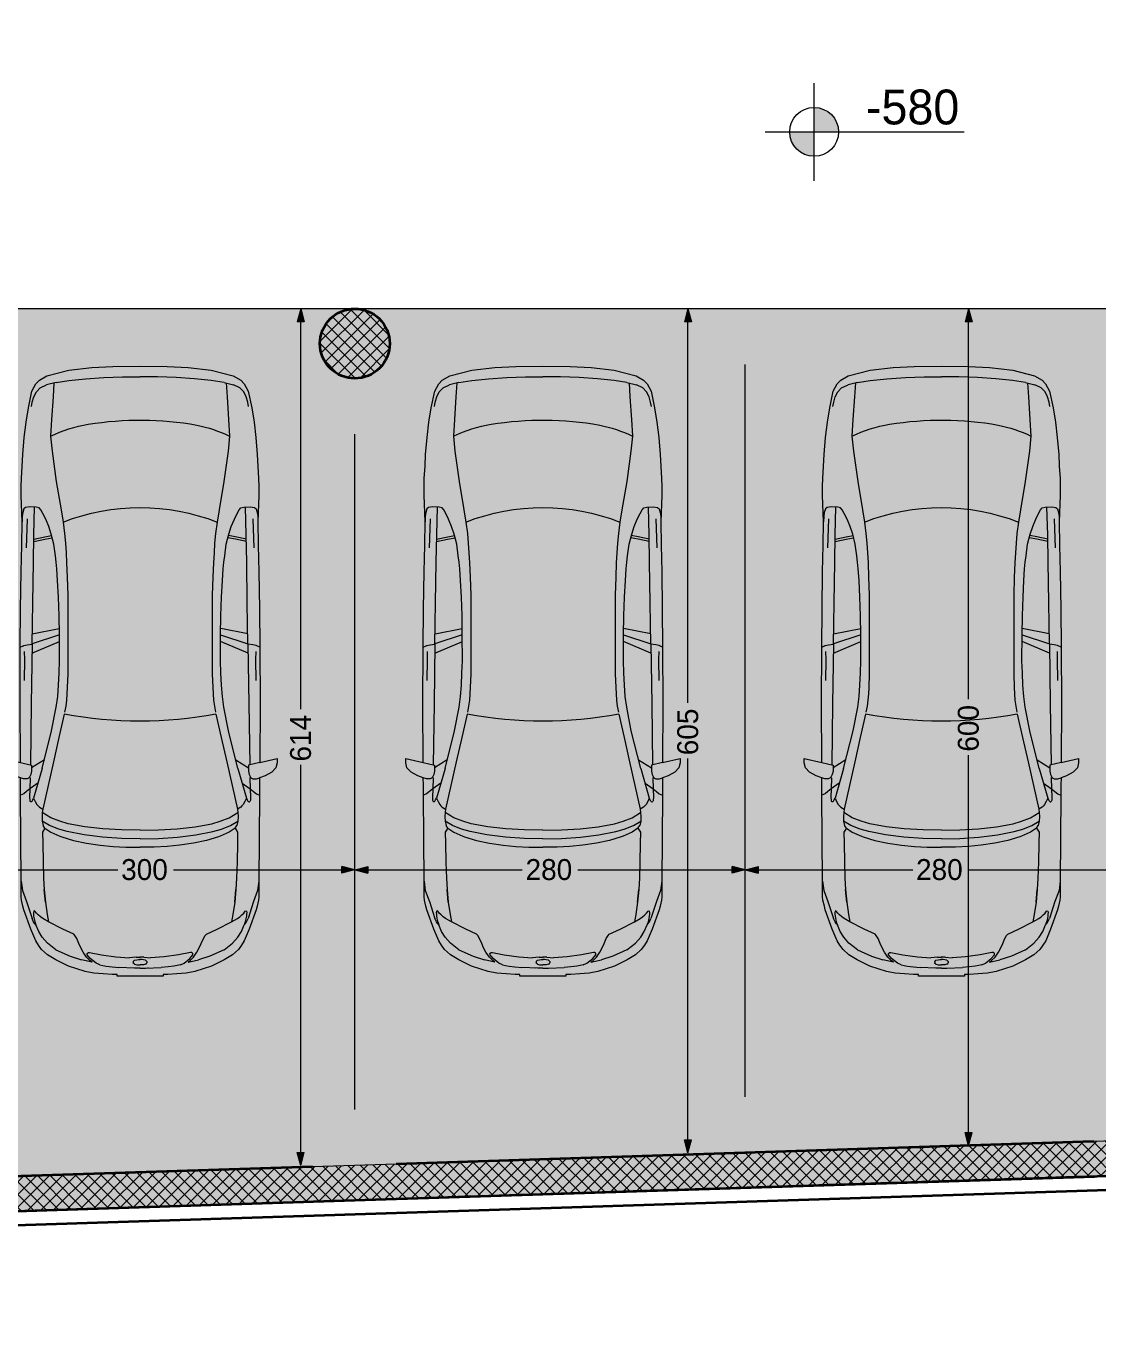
# Model space of a CAD drawing. Header units: millimetres. Extents: x 635850 to 824661, y -5878409 to -5774454.
# Drawn here: x 770508 to 778192, y -5821676 to -5812249 of the extents above; entities that cross this region are included whole.
import ezdxf

# ---------------------------------------------------------------- set-up
doc = ezdxf.new("R2010")
doc.units = ezdxf.units.MM
doc.header["$MEASUREMENT"] = 0
for name, color, linetype, lineweight, true_color in [('2D Drafting - General_Pen_No__241', 7, 'Continuous', 13, 0xe8e8e8), ('A - Ndertesa 4 - Veturat_Pen_No__102', 7, 'Continuous', 13, 0xcccccc), ('A - Ndertesa 7 - Muret_Pen_No__82', 7, 'Continuous', 20, 0xaaaaaa), ('A - Ndertesa 7 - Ndertesa 4 - Dimensionimi Bazik_Pen_No__102', 7, 'Continuous', 13, 0xcccccc), ('A - Ndertesa 7 - Ndertesa 4 - Dimensionimi Bazik_Pen_No__82', 7, 'Continuous', 20, 0xaaaaaa), ('A - Ndertesa 7 - Veturat_Pen_No__102', 7, 'Continuous', 13, 0xcccccc), ('A - Situacioni_Pen_No__82', 7, 'Continuous', 20, 0xaaaaaa), ('Drawing & Figure_Pen_No__82', 7, 'Continuous', 20, 0xaaaaaa)]:
    doc.layers.add(name, color=color, linetype=linetype, lineweight=lineweight, true_color=true_color)
for name, color, linetype in [('A - Ndertesa 5 - Dimensioning - General', 7, 'Continuous'), ('A - Ndertesa 7  - Pllaka meskatitt', 7, 'Continuous'), ('A - Ndertesa 7 - Muret', 7, 'Continuous'), ('A - Ndertesa 7 - Ndertesa 4 - Dimensionimi Bazik', 7, 'Continuous'), ('A - Ndertesa 7 - Shtyllat', 7, 'Continuous')]:
    doc.layers.add(name, color=color, linetype=linetype)
for name, color, linetype, lineweight in [('A - Ndertesa 5 - Dimensioning - General_Pen_No__101', 252, 'Continuous', 13), ('A - Ndertesa 7  - Pllaka meskatitt_Pen_No__7', 7, 'Continuous', 35), ('A - Ndertesa 7 - Muret_Pen_No__22', 8, 'Continuous', 35), ('A - Ndertesa 7 - Shtyllat_Pen_No__1', 7, 'Continuous', 13), ('A - Ndertesa 7 - Shtyllat_Pen_No__101', 252, 'Continuous', 13), ('A - Ndertesa 7 - Shtyllat_Pen_No__22', 8, 'Continuous', 35), ('A - Situacioni_Pen_No__22', 8, 'Continuous', 35)]:
    doc.layers.add(name, color=color, linetype=linetype, lineweight=lineweight)
doc.styles.add('GENERATED_STYLE_1', font='GOTHIC.TTF')
doc.dimstyles.new('GENERATED_STYLE__1', dxfattribs={"dimtxt": 150, "dimasz": 91.78744, "dimexe": 0.18, "dimexo": 0.0625, "dimgap": 0, "dimtad": 0, "dimdec": 0, "dimlfac": 0.1, "dimzin": 0, "dimdsep": 46, "dimtxsty": 'GENERATED_STYLE_1', "dimblk": 'ARROWHEAD_5', "dimblk1": 'ARROWHEAD_5', "dimblk2": 'ARROWHEAD_5', "dimcen": 0.09, "dimse1": 1, "dimse2": 1, "dimclrd": 256, "dimclre": 256, "dimclrt": 256, "dimadec": 0, "dimazin": 0, "dimtfac": 1, "dimtdec": 4, "dimtmove": 0, "dimatfit": 3, "dimfxl": 0, "dimtolj": 1, "dimtzin": 0, "dimarcsym": 0})
doc.dimstyles.new('GENERATED_STYLE__2', dxfattribs={"dimtxt": 150, "dimasz": 91.78744, "dimexe": 0.18, "dimexo": 0.0625, "dimgap": 0, "dimtad": 0, "dimtih": 1, "dimtoh": 1, "dimdec": 0, "dimlfac": 0.1, "dimzin": 0, "dimdsep": 46, "dimtxsty": 'GENERATED_STYLE_1', "dimblk": 'ARROWHEAD_5', "dimblk1": 'ARROWHEAD_5', "dimblk2": 'ARROWHEAD_5', "dimcen": 0.09, "dimse1": 1, "dimse2": 1, "dimclrd": 256, "dimclre": 256, "dimclrt": 256, "dimadec": 0, "dimazin": 0, "dimtfac": 1, "dimtdec": 4, "dimtmove": 0, "dimatfit": 3, "dimfxl": 0, "dimtolj": 1, "dimtzin": 0, "dimarcsym": 0})
pattern_1 = [(45, (664183.82, -5827429.525), (-45.96194, 45.96194), []), (135, (664183.82, -5827429.525), (45.96194, 45.96194), [])]

# ---------------------------------------------------------------- blocks, each defined once
blk = doc.blocks.new('Slab_4', base_point=(764617.5, -5778938.9))
at = {"layer": 'A - Ndertesa 7  - Pllaka meskatitt_Pen_No__7', "color": 7, "linetype": 'Continuous', "lineweight": 35, "flags": 128}
blk.add_lwpolyline([(764617.5, -5778938.9), (750355, -5780623.3), (750355, -5821675.8), (764660.1, -5821033.7), (785655, -5820354.8), (785655, -5777754.2), (764617.5, -5778938.7)], close=True, dxfattribs=at)
blk = doc.blocks.new('Wall_270', base_point=(785655, -5820254.8))
at = {"layer": 'A - Ndertesa 7 - Muret_Pen_No__82', "linetype": 'Continuous', "lineweight": 20, "true_color": 0xaaaaaa}
h = blk.add_hatch(dxfattribs=at)
h.set_pattern_fill('Concrete_Block', color=253, style=0, pattern_type=2)
h.set_pattern_definition(pattern_1)
h.paths.add_polyline_path([(778160.5, -5820247), (773160.2, -5820408.7), (773168.3, -5820658.6), (778168.6, -5820496.9)])
h = blk.add_hatch(dxfattribs=at)
h.set_pattern_fill('Concrete_Block', color=253, style=0, pattern_type=2)
h.set_pattern_definition(pattern_1)
h.paths.add_polyline_path([(772560.5, -5820428.1), (767560.2, -5820589.8), (767568.3, -5820839.6), (772568.6, -5820677.9)])
at = {"layer": 'A - Ndertesa 7 - Muret_Pen_No__22', "color": 8, "linetype": 'Continuous', "lineweight": 35, "flags": 128}
for points in [[(778160.5, -5820247), (773160.2, -5820408.7)], [(772560.5, -5820428.1), (767560.2, -5820589.8)], [(773168.3, -5820658.6), (778168.6, -5820496.9)], [(767568.3, -5820839.6), (772568.6, -5820677.9)]]:
    blk.add_lwpolyline(points, dxfattribs=at)
blk = doc.blocks.new('Column_272', base_point=(772864.4, -5814524.6))
at = {"layer": 'A - Ndertesa 7 - Shtyllat_Pen_No__101', "linetype": 'Continuous', "lineweight": 13}
h = blk.add_hatch(dxfattribs=at)
h.set_pattern_fill('Concrete_Block', color=252, style=0, pattern_type=2)
h.set_pattern_definition(pattern_1)
h.paths.add_polyline_path([(772614.4, -5814524.6, 0.414214), (772864.4, -5814774.6, 0.414214), (773114.4, -5814524.6, 0.414214), (772864.4, -5814274.6, 0.414214)])
at = {"layer": 'A - Ndertesa 7 - Shtyllat_Pen_No__22', "color": 8, "linetype": 'Continuous', "lineweight": 35, "flags": 128}
blk.add_lwpolyline([(772614.4, -5814524.6, -0.414214), (772864.4, -5814274.6, -0.414214), (773114.4, -5814524.6, -0.414214), (772864.4, -5814774.6, -0.414214)], format="xyb", close=True, dxfattribs=at)
blk = doc.blocks.new('Column_312', base_point=(778464.4, -5820362.2))
at = {"layer": 'A - Ndertesa 7 - Shtyllat_Pen_No__101', "linetype": 'Continuous', "lineweight": 13}
h = blk.add_hatch(dxfattribs=at)
h.set_pattern_fill('Concrete_Block', color=252, style=0, pattern_type=2)
h.set_pattern_definition(pattern_1)
h.paths.add_polyline_path([(778760.2, -5820227.6), (778160.5, -5820247), (778168.6, -5820496.9), (778768.3, -5820477.5)])
at = {"layer": 'A - Ndertesa 7 - Shtyllat_Pen_No__1', "color": 7, "linetype": 'Continuous', "lineweight": 13, "flags": 128}
for points in [[(778760.2, -5820227.6), (778160.5, -5820247)], [(778168.6, -5820496.9), (778768.3, -5820477.5)]]:
    blk.add_lwpolyline(points, dxfattribs=at)
blk = doc.blocks.new('Column_313', base_point=(772864.4, -5820543.3))
at = {"layer": 'A - Ndertesa 7 - Shtyllat_Pen_No__101', "linetype": 'Continuous', "lineweight": 13}
h = blk.add_hatch(dxfattribs=at)
h.set_pattern_fill('Concrete_Block', color=252, style=0, pattern_type=2)
h.set_pattern_definition(pattern_1)
h.paths.add_polyline_path([(773160.2, -5820408.7), (772560.5, -5820428.1), (772568.6, -5820677.9), (773168.3, -5820658.6)])
at = {"layer": 'A - Ndertesa 7 - Shtyllat_Pen_No__1', "color": 7, "linetype": 'Continuous', "lineweight": 13, "flags": 128}
for points in [[(773160.2, -5820408.7), (772560.5, -5820428.1)], [(772568.6, -5820677.9), (773168.3, -5820658.6)]]:
    blk.add_lwpolyline(points, dxfattribs=at)
blk = doc.blocks.new('Car 05 25_3')
at = {"layer": 'A - Ndertesa 4 - Veturat_Pen_No__102', "color": 254, "linetype": 'Continuous', "lineweight": 13, "true_color": 0xcccccc}
for p, q in [((1129.9, 858.5), (1120.7, 838.2)), ((1957.8, 858.1), (1977.2, 777.4)), ((2075.3, 835.7), (2067.9, 857.7)), ((2182.3, 834.1), (2193.2, 856.5)), ((2808, 852.6), (2876.9, 843.3)), ((-664.9, 761), (-701.1, 743.3)), ((-626.6, 772.5), (-664.9, 761)), ((-594.9, 778.5), (-626.6, 772.5)), ((124.6, 791.4), (129, 820.5)), ((125.7, 743.9), (124.6, 791.4)), ((327.4, 761.9), (125.4, 756.5)), ((129, 820.5), (138.9, 832.4)), ((138.9, 832.4), (165.2, 840.3)), ((165.2, 840.3), (194.7, 844.3)), ((194.7, 844.3), (230.8, 845.5)), ((210.9, 809.2), (418.1, 816.2)), ((522, 764.7), (327.4, 761.9)), ((355.3, 762.3), (339.1, 683.1)), ((373.4, 762.6), (357.2, 683.4)), ((813.6, 769.3), (522, 764.7)), ((1108.6, 774), (813.6, 769.3)), ((1036.3, 772.8), (996.5, 578.8)), ((1042, 578), (1107.6, 774)), ((1173.3, 774.9), (1090.3, 577.9)), ((1115.1, 808.9), (1108.6, 774)), ((1108.6, 774), (1537.6, 780)), ((1119.5, 833.3), (1115.1, 808.9)), ((1120.2, 836.3), (1119.5, 833.3)), ((1120.7, 838.2), (1120.2, 836.3)), ((1162.6, 830.5), (1220.1, 829.1)), ((1220.1, 829.1), (1369.7, 831.5)), ((1537.6, 780), (1975, 786.1)), ((1939.2, 686.2), (1995.9, 777.4)), ((1977.2, 777.4), (2019.6, 777.4)), ((2000.4, 701.6), (2213.5, 763)), ((2019.6, 777.4), (2044.5, 783.1)), ((2044.5, 783.1), (2063.4, 792.3)), ((2063.4, 792.3), (2070.4, 799.9)), ((2068.7, 787.7), (2065.4, 794.5)), ((2068.7, 787.7), (2148, 790.5)), ((2070.4, 799.9), (2075.2, 809.4)), ((2075.2, 809.4), (2075.3, 835.7)), ((2106.5, 732.2), (2148, 790.5)), ((2148, 790.5), (2166.8, 813.8)), ((2148, 790.5), (2205.6, 792.2)), ((2166.8, 813.8), (2182.3, 834.1)), ((2205.6, 792.2), (2227.2, 791)), ((2226.6, 769.9), (2213.5, 763)), ((2213.5, 763), (2238.3, 752.2)), ((2234.4, 774), (2226.6, 769.9)), ((2227.2, 791), (2232.6, 790)), ((2232.6, 790), (2237.9, 787.3)), ((2238.5, 776.9), (2234.4, 774)), ((2240.8, 784), (2237.9, 787.3)), ((2238.5, 776.9), (2240.9, 780.5)), ((2240.9, 780.5), (2240.8, 784)), ((2876.9, 843.3), (2954.2, 813.7)), ((2904.1, 832.9), (2905.1, 832.8)), ((2954.2, 813.7), (3075.8, 774.7)), ((3022.5, 758.3), (3023.7, 762.5)), ((3024.5, 753.7), (3022.5, 758.3)), ((3023.7, 762.5), (3034.6, 765.1)), ((3034.6, 765.1), (3046.9, 763.8)), ((3046.9, 763.8), (3060.9, 762.9)), ((3060.9, 762.9), (3089.9, 757.4)), ((3100.5, 763.1), (3075.8, 774.7)), ((3089.9, 757.4), (3108.4, 751.4)), ((3114.1, 753.3), (3100.5, 763.1)), ((-768.3, 602.3), (-750.6, 669.8)), ((-729.4, 716.4), (-750.6, 669.8)), ((-701.1, 743.3), (-729.4, 716.4)), ((132.4, 722.8), (125.7, 743.9)), ((146.7, 710.6), (132.4, 722.8)), ((171.3, 696.6), (146.7, 710.6)), ((212.6, 676.5), (171.3, 696.6)), ((266.3, 654.6), (212.6, 676.5)), ((339.1, 683.1), (329.6, 633.9)), ((357.2, 683.4), (346.8, 629.5)), ((2000.4, 701.6), (1730.4, 633.8)), ((1952.8, 621.3), (2122, 660)), ((2122, 660), (2293.8, 697.7)), ((2238.3, 752.2), (2258.5, 739.7)), ((2258.5, 739.7), (2269, 731.1)), ((2269, 731.1), (2278.8, 722)), ((2278.8, 722), (2293.8, 697.7)), ((2293.8, 697.7), (2317.2, 700.7)), ((2293.8, 697.6), (2293.8, 697.7)), ((2317.2, 700.7), (2345.7, 702.7)), ((2355.1, 639.9), (2317.2, 700.7)), ((2345.7, 702.7), (2378.9, 702)), ((2410.1, 649.1), (2378.9, 702)), ((2378.9, 702), (2410.6, 694.2)), ((2410.6, 694.2), (2410.6, 694.2)), ((2428.7, 681.7), (2410.6, 694.2)), ((2428.7, 681.7), (2457.3, 700)), ((2428.8, 681.7), (2428.7, 681.7)), ((2428.8, 681.7), (2456.7, 639.8)), ((2457.3, 700), (2535.5, 698)), ((2535.4, 698), (2673.2, 695.5)), ((2535.5, 698), (2535.5, 698)), ((2673.2, 695.5), (2787.2, 691.5)), ((2787.2, 691.5), (2868.4, 687.2)), ((2868.4, 687.2), (2959.7, 679)), ((2959.7, 679), (2868.4, 687.2)), ((2959.7, 679), (3047.2, 666.2)), ((3037.9, 743.5), (3024.5, 753.7)), ((3050.6, 730.7), (3037.9, 743.5)), ((3047.2, 666.2), (3100, 656.6)), ((3064.5, 714.6), (3050.6, 730.7)), ((3077, 697.8), (3064.5, 714.6)), ((3100, 656.6), (3077, 697.8)), ((3108.4, 751.4), (3122.9, 746.4)), ((3122.9, 746.4), (3114.1, 753.3)), ((3170.1, 726.6), (3122.9, 746.4)), ((3211.7, 701), (3170.1, 726.6)), ((3254.3, 663.2), (3211.7, 701)), ((3301.9, 602.8), (3254.3, 663.2)), ((-768.3, 602.3), (-782.8, 510)), ((-764.3, 617.3), (-665.7, 624)), ((-665.7, 624), (-500.9, 634.2)), ((-500.9, 634.2), (-383, 642)), ((-383, 642), (-274.2, 631.3)), ((-274.2, 631.3), (-56.4, 600.5)), ((-56.4, 600.5), (145.9, 566.6)), ((145.9, 566.6), (233.3, 552.3)), ((319.5, 636.4), (266.3, 654.6)), ((392.7, 617.8), (319.5, 636.4)), ((474.8, 607.1), (392.7, 617.8)), ((521.3, 601.6), (474.8, 607.1)), ((570, 596.8), (521.3, 601.6)), ((652.6, 591), (570, 596.8)), ((772.8, 585), (652.6, 591)), ((907.3, 580.3), (772.8, 585)), ((1042, 578), (907.3, 580.3)), ((1227.8, 577.5), (1042, 578)), ((1316.1, 580.5), (1227.8, 577.5)), ((1403, 584.4), (1316.1, 580.5)), ((1483.9, 590.1), (1403, 584.4)), ((1562, 600.6), (1483.9, 590.1)), ((1730.4, 633.8), (1562, 600.6)), ((1610.7, 544.1), (1779.6, 581.8)), ((1779.6, 581.8), (1952.8, 621.3)), ((2379.8, 575.4), (2355.1, 639.9)), ((2397.3, 514.3), (2379.8, 575.4)), ((2436, 583.2), (2410.1, 649.1)), ((2453.6, 521.6), (2436, 583.2)), ((2456.7, 639.8), (2487.2, 574.3)), ((2487.2, 574.3), (2491.8, 562)), ((3152.9, 553.9), (3100, 656.6)), ((3301.9, 602.8), (3346, 501.4)), ((-782.8, 510), (-794.5, 390.6)), ((233.3, 552.3), (315.3, 541.4)), ((315.3, 541.4), (384.3, 535.1)), ((384.3, 535.1), (454.2, 530.4)), ((454.2, 530.4), (526.2, 526.3)), ((526.2, 526.3), (627.7, 521.8)), ((627.7, 521.8), (756.8, 518.1)), ((756.8, 518.1), (1322.6, 518.1)), ((1322.6, 518.1), (1420.5, 521.7)), ((1420.5, 521.7), (1466.6, 524)), ((1466.6, 524), (1510.9, 527.6)), ((1510.9, 527.6), (1554.3, 533.1)), ((1554.3, 533.1), (1596.8, 541)), ((1597.3, 541.2), (1596.7, 540.9)), ((2419.3, 395.7), (2397.3, 514.3)), ((2477.6, 401.1), (2453.6, 521.6)), ((2491.8, 562), (2517.9, 477)), ((2517.9, 477), (2537.5, 384.1)), ((3189.6, 475.6), (3152.9, 553.9)), ((3199.4, 466.8), (3189.6, 475.6)), ((3346, 501.4), (3374.3, 419.6)), ((-794.5, 390.6), (-802.4, 258.7)), ((2433.7, 266.1), (2419.3, 395.7)), ((2493.9, 269.1), (2477.6, 401.1)), ((2537.5, 384.1), (2551.5, 285.6)), ((3220.7, 454.4), (3199.4, 466.8)), ((3256.1, 439.2), (3220.7, 454.4)), ((3288.4, 425.1), (3256.1, 439.2)), ((3319.4, 408.4), (3288.4, 425.1)), ((3353.5, 384.3), (3319.4, 408.4)), ((3324.7, 377.3), (3321.2, 370.5)), ((3328.3, 379.6), (3324.7, 377.3)), ((3338.5, 379.5), (3328.3, 379.6)), ((3363.6, 357.8), (3338.5, 379.5)), ((3377.2, 360), (3353.5, 384.3)), ((3391.1, 344.2), (3374.3, 419.6)), ((2551.5, 285.6), (2559.7, 193.7)), ((3321.2, 370.5), (3321, 362.1)), ((3321, 362.1), (3338.3, 276.9)), ((3396.7, 315.8), (3363.6, 357.8)), ((3391.1, 344.2), (3377.2, 360)), ((3408.1, 289.4), (3396.7, 315.8)), ((3408.1, 289.4), (3413.8, 267.3)), ((-802.4, 258.7), (-806.8, 124.9)), ((2441.6, 132), (2433.7, 266.1)), ((2503.1, 133.2), (2493.9, 269.1)), ((2559.7, 193.7), (2564.4, 101.2)), ((3338.3, 276.9), (3351.9, 172.7)), ((3413.8, 267.3), (3418.5, 242.9)), ((3418.5, 242.9), (3424, 200.7)), ((3424, 200.7), (3427.7, 152)), ((-806.8, 124.9), (-808, 0)), ((2444, 0), (2441.6, 132)), ((2506, 0), (2503.1, 133.2)), ((2564.4, 101.2), (2566, 0)), ((3351.9, 172.7), (3358.3, 75.9)), ((3432.4, 40), (3427.7, 152)), ((-806.8, -124.9), (-808, 0)), ((2444, 0), (2441.6, -132)), ((2564.4, -101.2), (2566, 0)), ((3354, 27.9), (3358.3, 75.9)), ((3354, 27.9), (3354, -0.8)), ((3354, -27.9), (3354, 0.8)), ((3370.9, 11.7), (3370.3, -0.8)), ((3370.9, -11.7), (3370.3, 0.8)), ((3372.5, 23.7), (3370.9, 11.7)), ((3376.3, 39), (3372.5, 23.7)), ((3382, 46.6), (3376.3, 39)), ((3386.2, 48.4), (3382, 46.6)), ((3386.2, 48.4), (3394.3, 48.4)), ((3398.5, 46.6), (3394.3, 48.4)), ((3404.2, 39), (3398.5, 46.6)), ((3404.2, 39), (3408, 23.7)), ((3408, 23.7), (3409.8, 8.1)), ((3409.8, 8.1), (3409.8, 0)), ((3431.8, 57.4), (3431.8, 56.8)), ((3432, 0), (3432.4, 40)), ((3432, 0), (3432.4, -40)), ((2506, 0), (2503.1, -133.2)), ((3351.9, -172.7), (3358.3, -75.9)), ((3354, -27.9), (3358.3, -75.9)), ((3372.5, -23.7), (3370.9, -11.7)), ((3376.3, -39), (3372.5, -23.7)), ((3382, -46.6), (3376.3, -39)), ((3386.2, -48.4), (3382, -46.6)), ((3386.2, -48.4), (3394.3, -48.4)), ((3398.5, -46.6), (3394.3, -48.4)), ((3404.2, -39), (3398.5, -46.6)), ((3404.2, -39), (3408, -23.7)), ((3408, -23.7), (3409.8, -8.1)), ((3409.8, -8.1), (3409.8, 0)), ((3432.4, -40), (3427.7, -152)), ((3431.8, -57.4), (3431.8, -56.8)), ((-802.4, -258.7), (-806.8, -124.9)), ((2441.6, -132), (2433.7, -266.1)), ((2503.1, -133.2), (2493.9, -269.1)), ((2559.7, -193.7), (2564.4, -101.2)), ((3338.3, -276.9), (3351.9, -172.7)), ((3424, -200.7), (3427.7, -152)), ((-794.5, -390.6), (-802.4, -258.7)), ((2433.7, -266.1), (2419.3, -395.7)), ((2493.9, -269.1), (2477.6, -401.1)), ((2551.5, -285.6), (2559.7, -193.7)), ((3321, -362.1), (3338.3, -276.9)), ((3408.1, -289.4), (3413.8, -267.3)), ((3413.8, -267.3), (3418.5, -242.9)), ((3418.5, -242.9), (3424, -200.7)), ((2537.5, -384.1), (2551.5, -285.6)), ((3321.2, -370.5), (3321, -362.1)), ((3324.7, -377.3), (3321.2, -370.5)), ((3363.6, -357.8), (3338.5, -379.5)), ((3377.2, -360), (3353.5, -384.3)), ((3396.7, -315.8), (3363.6, -357.8)), ((3391.1, -344.2), (3374.3, -419.6)), ((3391.1, -344.2), (3377.2, -360)), ((3408.1, -289.4), (3396.7, -315.8)), ((-782.8, -510), (-794.5, -390.6)), ((2419.3, -395.7), (2397.3, -514.3)), ((2477.6, -401.1), (2453.6, -521.6)), ((2517.9, -477), (2537.5, -384.1)), ((3199.4, -466.8), (3189.6, -475.6)), ((3220.7, -454.4), (3199.4, -466.8)), ((3256.1, -439.2), (3220.7, -454.4)), ((3288.4, -425.1), (3256.1, -439.2)), ((3319.4, -408.4), (3288.4, -425.1)), ((3353.5, -384.3), (3319.4, -408.4)), ((3328.3, -379.6), (3324.7, -377.3)), ((3338.5, -379.5), (3328.3, -379.6)), ((3346, -501.4), (3374.3, -419.6)), ((-768.3, -602.3), (-782.8, -510)), ((145.9, -566.6), (233.3, -552.3)), ((233.3, -552.3), (315.3, -541.4)), ((315.3, -541.4), (384.3, -535.1)), ((384.3, -535.1), (454.2, -530.4)), ((454.2, -530.4), (526.2, -526.3)), ((526.2, -526.3), (627.7, -521.8)), ((627.7, -521.8), (756.8, -518.1)), ((756.8, -518.1), (1322.6, -518.1)), ((1322.6, -518.1), (1420.5, -521.7)), ((1420.5, -521.7), (1466.6, -524)), ((1466.6, -524), (1510.9, -527.6)), ((1510.9, -527.6), (1554.3, -533.1)), ((1554.3, -533.1), (1596.8, -541)), ((1597.3, -541.2), (1596.7, -540.9)), ((1610.7, -544.1), (1779.6, -581.8)), ((2397.3, -514.3), (2379.8, -575.4)), ((2453.6, -521.6), (2436, -583.2)), ((2487.2, -574.3), (2491.8, -562)), ((2491.8, -562), (2517.9, -477)), ((3152.9, -553.9), (3100, -656.6)), ((3189.6, -475.6), (3152.9, -553.9)), ((3301.9, -602.8), (3346, -501.4)), ((-768.3, -602.3), (-750.6, -669.8)), ((-764.3, -617.3), (-665.7, -624)), ((-665.7, -624), (-500.9, -634.2)), ((-500.9, -634.2), (-383, -642)), ((-383, -642), (-274.2, -631.3)), ((-274.2, -631.3), (-56.4, -600.5)), ((-56.4, -600.5), (145.9, -566.6)), ((266.3, -654.6), (212.6, -676.5)), ((319.5, -636.4), (266.3, -654.6)), ((392.7, -617.8), (319.5, -636.4)), ((339.1, -683.1), (329.6, -633.9)), ((357.2, -683.4), (346.8, -629.5)), ((474.8, -607.1), (392.7, -617.8)), ((521.3, -601.6), (474.8, -607.1)), ((570, -596.8), (521.3, -601.6)), ((652.6, -591), (570, -596.8)), ((772.8, -585), (652.6, -591)), ((907.3, -580.3), (772.8, -585)), ((1042, -578), (907.3, -580.3)), ((1036.3, -772.8), (996.5, -578.8)), ((1227.8, -577.5), (1042, -578)), ((1042, -578), (1107.6, -774)), ((1173.3, -774.9), (1090.3, -577.9)), ((1316.1, -580.5), (1227.8, -577.5)), ((1403, -584.4), (1316.1, -580.5)), ((1483.9, -590.1), (1403, -584.4)), ((1562, -600.6), (1483.9, -590.1)), ((1730.4, -633.8), (1562, -600.6)), ((2000.4, -701.6), (1730.4, -633.8)), ((1779.6, -581.8), (1952.8, -621.3)), ((1952.8, -621.3), (2122, -660)), ((2355.1, -639.9), (2317.2, -700.7)), ((2379.8, -575.4), (2355.1, -639.9)), ((2410.1, -649.1), (2378.9, -702)), ((2436, -583.2), (2410.1, -649.1)), ((2428.8, -681.7), (2456.7, -639.8)), ((2456.7, -639.8), (2487.2, -574.3)), ((3047.2, -666.2), (3100, -656.6)), ((3100, -656.6), (3077, -697.8)), ((3301.9, -602.8), (3254.3, -663.2)), ((-729.4, -716.4), (-750.6, -669.8)), ((-701.1, -743.3), (-729.4, -716.4)), ((-664.9, -761), (-701.1, -743.3)), ((125.7, -743.9), (124.6, -791.4)), ((132.4, -722.8), (125.7, -743.9)), ((146.7, -710.6), (132.4, -722.8)), ((171.3, -696.6), (146.7, -710.6)), ((212.6, -676.5), (171.3, -696.6)), ((355.3, -762.3), (339.1, -683.1)), ((373.4, -762.6), (357.2, -683.4)), ((1939.2, -686.2), (1995.9, -777.4)), ((2000.4, -701.6), (2213.5, -763)), ((2106.5, -732.2), (2148, -790.5)), ((2122, -660), (2293.8, -697.7)), ((2213.5, -763), (2238.3, -752.2)), ((2238.3, -752.2), (2258.5, -739.7)), ((2258.5, -739.7), (2269, -731.1)), ((2269, -731.1), (2278.8, -722)), ((2278.8, -722), (2293.8, -697.7)), ((2293.8, -697.6), (2293.8, -697.7)), ((2293.8, -697.7), (2317.2, -700.7)), ((2317.2, -700.7), (2345.7, -702.7)), ((2345.7, -702.7), (2378.9, -702)), ((2378.9, -702), (2410.6, -694.2)), ((2428.7, -681.7), (2410.6, -694.2)), ((2410.6, -694.2), (2410.6, -694.2)), ((2428.8, -681.7), (2428.7, -681.7)), ((2428.7, -681.7), (2457.3, -700)), ((2457.3, -700), (2535.5, -698)), ((2535.4, -698), (2673.2, -695.5)), ((2535.5, -698), (2535.5, -698)), ((2673.2, -695.5), (2787.2, -691.5)), ((2787.2, -691.5), (2868.4, -687.2)), ((2868.4, -687.2), (2959.7, -679)), ((2959.7, -679), (2868.4, -687.2)), ((2959.7, -679), (3047.2, -666.2)), ((3024.5, -753.7), (3022.5, -758.3)), ((3037.9, -743.5), (3024.5, -753.7)), ((3050.6, -730.7), (3037.9, -743.5)), ((3064.5, -714.6), (3050.6, -730.7)), ((3077, -697.8), (3064.5, -714.6)), ((3089.9, -757.4), (3108.4, -751.4)), ((3114.1, -753.3), (3100.5, -763.1)), ((3108.4, -751.4), (3122.9, -746.4)), ((3122.9, -746.4), (3114.1, -753.3)), ((3170.1, -726.6), (3122.9, -746.4)), ((3211.7, -701), (3170.1, -726.6)), ((3254.3, -663.2), (3211.7, -701)), ((-626.6, -772.5), (-664.9, -761)), ((-594.9, -778.5), (-626.6, -772.5)), ((124.6, -791.4), (129, -820.5)), ((327.4, -761.9), (125.4, -756.5)), ((129, -820.5), (138.9, -832.4)), ((138.9, -832.4), (165.2, -840.3)), ((165.2, -840.3), (194.7, -844.3)), ((194.7, -844.3), (230.8, -845.5)), ((210.9, -809.2), (418.1, -816.2)), ((522, -764.7), (327.4, -761.9)), ((813.6, -769.3), (522, -764.7)), ((1108.6, -774), (813.6, -769.3)), ((1108.6, -774), (1537.6, -780)), ((1115.1, -808.9), (1108.6, -774)), ((1119.5, -833.3), (1115.1, -808.9)), ((1120.2, -836.3), (1119.5, -833.3)), ((1120.7, -838.2), (1120.2, -836.3)), ((1129.9, -858.5), (1120.7, -838.2)), ((1162.6, -830.5), (1220.1, -829.1)), ((1220.1, -829.1), (1369.7, -831.5)), ((1537.6, -780), (1975, -786.1)), ((1957.8, -858.1), (1977.2, -777.4)), ((1977.2, -777.4), (2019.6, -777.4)), ((2019.6, -777.4), (2044.5, -783.1)), ((2044.5, -783.1), (2063.4, -792.3)), ((2063.4, -792.3), (2070.4, -799.9)), ((2068.7, -787.7), (2065.4, -794.5)), ((2075.3, -835.7), (2067.9, -857.7)), ((2068.7, -787.7), (2148, -790.5)), ((2070.4, -799.9), (2075.2, -809.4)), ((2075.2, -809.4), (2075.3, -835.7)), ((2148, -790.5), (2166.8, -813.8)), ((2148, -790.5), (2205.6, -792.2)), ((2166.8, -813.8), (2182.3, -834.1)), ((2182.3, -834.1), (2193.2, -856.5)), ((2205.6, -792.2), (2227.2, -791)), ((2226.6, -769.9), (2213.5, -763)), ((2234.4, -774), (2226.6, -769.9)), ((2227.2, -791), (2232.6, -790)), ((2232.6, -790), (2237.9, -787.3)), ((2238.5, -776.9), (2234.4, -774)), ((2240.8, -784), (2237.9, -787.3)), ((2238.5, -776.9), (2240.9, -780.5)), ((2240.9, -780.5), (2240.8, -784)), ((2808, -852.6), (2876.9, -843.3)), ((2876.9, -843.3), (2954.2, -813.7)), ((2954.2, -813.7), (3075.8, -774.7)), ((3022.5, -758.3), (3023.7, -762.5)), ((3023.7, -762.5), (3034.6, -765.1)), ((3034.6, -765.1), (3046.9, -763.8)), ((3046.9, -763.8), (3060.9, -762.9)), ((3060.9, -762.9), (3089.9, -757.4)), ((3100.5, -763.1), (3075.8, -774.7))]:
    blk.add_line(p, q, dxfattribs=at)
at = {"layer": 'A - Ndertesa 4 - Veturat_Pen_No__102', "color": 254, "linetype": 'Continuous', "lineweight": 13, "true_color": 0xcccccc, "flags": 128}
blk.add_lwpolyline([(-483.1, -817.3), (-372.3, -830.2), (-251.8, -841), (-168.2, -844.6), (-78.4, -850.6), (-24, -852.3), (40.3, -852.3), (230.8, -845.5), (400, -847.6), (590.7, -851.7), (856.5, -856.2), (1129.9, -858.5), (1536.1, -860.4), (1957.8, -858.1), (1928.9, -983.2), (1961.1, -983.2), (1996.9, -974.9), (2026.9, -945), (2054.6, -897.6), (2067.9, -857.7), (2119.9, -857.4), (2193.2, -856.5), (2808, -852.6), (2855.7, -852.6), (2891.4, -852.5), (2922.5, -852), (2945.2, -849.4), (2989.6, -839.6), (3013.6, -833.1), (3154.3, -782.6), (3235.9, -747.6), (3269.1, -728.3), (3298.6, -705.6), (3337.3, -663.4), (3374.5, -603.6), (3418.4, -512.7), (3457.5, -393.1), (3468.3, -330.9), (3474.5, -263.7), (3478.3, -199.9), (3479.4, -164.9), (3489.5, -164.9), (3489.5, 164.9), (3479.4, 164.9), (3478.3, 199.9), (3474.5, 263.7), (3468.3, 330.9), (3457.5, 393.1), (3418.4, 512.7), (3374.5, 603.6), (3337.3, 663.4), (3298.6, 705.6), (3269.1, 728.3), (3235.9, 747.6), (3154.3, 782.6), (3013.6, 833.1), (2989.6, 839.6), (2945.2, 849.4), (2922.5, 852), (2891.4, 852.5), (2855.7, 852.6), (2808, 852.6), (2193.2, 856.5), (2119.9, 857.4), (2067.9, 857.7), (2054.6, 897.6), (2026.9, 945), (1996.9, 974.9), (1961.1, 983.2), (1928.9, 983.2), (1957.8, 858.1), (1536.1, 860.4), (1129.9, 858.5), (856.5, 856.2), (590.7, 851.7), (400, 847.6), (230.8, 845.5), (40.3, 852.3), (-24, 852.3), (-78.4, 850.6), (-168.2, 844.6), (-251.8, 841), (-372.3, 830.2), (-483.1, 817.3), (-585.2, 801), (-706.3, 775.8), (-757.7, 747), (-784.8, 721.8), (-815, 667.8), (-855.1, 511), (-874.7, 345), (-882.9, 194.7), (-885.4, 0), (-882.9, -194.7), (-874.7, -345), (-855.1, -511), (-815, -667.8), (-784.8, -721.8), (-757.7, -747), (-706.3, -775.8), (-585.2, -801)], close=True, dxfattribs=at)
at = {"layer": 'A - Ndertesa 4 - Veturat_Pen_No__102', "color": 254, "linetype": 'Continuous', "lineweight": 13, "true_color": 0xcccccc}
for centre, radius, start, end in [((492.9, 217.7), 973.2, 154.15445, 170.91173), ((1649.8, 0), 1520.4, 158.69921, 201.30079), ((-1245.2, 0), 2907.3, 349.2142, 10.7858), ((1856.4, -1.7), 2354, 170.8804, 189.92229), ((492.9, -217.7), 973.2, 191.23053, 205.84555)]:
    blk.add_arc(centre, radius, start, end, dxfattribs=at)
blk = doc.blocks.new('*D1725', base_point=(664183.8, -5827429.5))
at = {"layer": 'A - Ndertesa 7 - Ndertesa 4 - Dimensionimi Bazik_Pen_No__102', "linetype": 'Continuous', "lineweight": 13, "true_color": 0xcccccc}
for points in [[(772477, -5814274.6), (772452, -5814367.9), (772502, -5814367.9)], [(772477, -5820418.2), (772502, -5820324.9), (772452, -5820324.9)]]:
    blk.add_hatch(color=254, dxfattribs=at).paths.add_polyline_path(points)
at = {"layer": 'A - Ndertesa 7 - Ndertesa 4 - Dimensionimi Bazik_Pen_No__102', "color": 254, "linetype": 'Continuous', "lineweight": 13, "true_color": 0xcccccc}
for p, q in [((772477, -5814274.6), (772452, -5814367.9)), ((772477, -5814274.6), (772502, -5814367.9)), ((772502, -5814367.9), (772452, -5814367.9)), ((772477, -5817146.6), (772477, -5814367.9)), ((772477, -5820324.9), (772477, -5817546.2)), ((772452, -5820324.9), (772502, -5820324.9)), ((772477, -5820418.2), (772452, -5820324.9)), ((772477, -5820418.2), (772502, -5820324.9))]:
    blk.add_line(p, q, dxfattribs=at)
at = {"layer": 'A - Ndertesa 7 - Ndertesa 4 - Dimensionimi Bazik_Pen_No__82', "color": 253, "lineweight": 20, "true_color": 0xaaaaaa, "insert": (772552, -5817522.2), "char_height": 150, "attachment_point": 7, "rotation": 90, "style": 'GENERATED_STYLE_1'}
blk.add_mtext('\\A1;{\\pql;\\fCentury Gothic|b0|i0|c0|p34;614}', dxfattribs=at)
blk = doc.blocks.new('ARROWHEAD_5')
at = {"linetype": 'Continuous', "lineweight": 0}
blk.add_hatch(color=0, dxfattribs=at).paths.add_polyline_path([(-1, 0.2679), (0, 0), (-1, -0.2679)])
at = {"color": 0, "linetype": 'Continuous', "lineweight": 0}
blk.add_line((0, 0), (-1, 0), dxfattribs=at)
blk = doc.blocks.new('*D1726', base_point=(664183.8, -5827429.5))
at = {"layer": 'A - Ndertesa 7 - Ndertesa 4 - Dimensionimi Bazik_Pen_No__102', "linetype": 'Continuous', "lineweight": 13, "true_color": 0xcccccc}
for points in [[(775253.4, -5814274.6), (775228.4, -5814367.9), (775278.4, -5814367.9)], [(775253.4, -5820327.7), (775278.4, -5820234.4), (775228.4, -5820234.4)]]:
    blk.add_hatch(color=254, dxfattribs=at).paths.add_polyline_path(points)
at = {"layer": 'A - Ndertesa 7 - Ndertesa 4 - Dimensionimi Bazik_Pen_No__102', "color": 254, "linetype": 'Continuous', "lineweight": 13, "true_color": 0xcccccc}
for p, q in [((775253.4, -5814274.6), (775228.4, -5814367.9)), ((775253.4, -5814274.6), (775278.4, -5814367.9)), ((775278.4, -5814367.9), (775228.4, -5814367.9)), ((775253.4, -5817101.4), (775253.4, -5814367.9)), ((775253.4, -5820234.4), (775253.4, -5817501)), ((775228.4, -5820234.4), (775278.4, -5820234.4)), ((775253.4, -5820327.7), (775228.4, -5820234.4)), ((775253.4, -5820327.7), (775278.4, -5820234.4))]:
    blk.add_line(p, q, dxfattribs=at)
at = {"layer": 'A - Ndertesa 7 - Ndertesa 4 - Dimensionimi Bazik_Pen_No__82', "color": 253, "lineweight": 20, "true_color": 0xaaaaaa, "insert": (775328.4, -5817476.9), "char_height": 150, "attachment_point": 7, "rotation": 90, "style": 'GENERATED_STYLE_1'}
blk.add_mtext('\\A1;{\\pql;\\fCentury Gothic|b0|i0|c0|p34;605}', dxfattribs=at)
blk = doc.blocks.new('*D1727', base_point=(664183.8, -5827429.5))
at = {"layer": 'A - Ndertesa 7 - Ndertesa 4 - Dimensionimi Bazik_Pen_No__102', "linetype": 'Continuous', "lineweight": 13, "true_color": 0xcccccc}
for points in [[(777265.4, -5814274.6), (777240.4, -5814367.9), (777290.4, -5814367.9)], [(777265.4, -5820275.9), (777290.4, -5820182.6), (777240.4, -5820182.6)]]:
    blk.add_hatch(color=254, dxfattribs=at).paths.add_polyline_path(points)
at = {"layer": 'A - Ndertesa 7 - Ndertesa 4 - Dimensionimi Bazik_Pen_No__102', "color": 254, "linetype": 'Continuous', "lineweight": 13, "true_color": 0xcccccc}
for p, q in [((777265.4, -5814274.6), (777240.4, -5814367.9)), ((777265.4, -5814274.6), (777290.4, -5814367.9)), ((777290.4, -5814367.9), (777240.4, -5814367.9)), ((777265.4, -5817075.5), (777265.4, -5814367.9)), ((777265.4, -5820182.6), (777265.4, -5817475.1)), ((777240.4, -5820182.6), (777290.4, -5820182.6)), ((777265.4, -5820275.9), (777240.4, -5820182.6)), ((777265.4, -5820275.9), (777290.4, -5820182.6))]:
    blk.add_line(p, q, dxfattribs=at)
at = {"layer": 'A - Ndertesa 7 - Ndertesa 4 - Dimensionimi Bazik_Pen_No__82', "color": 253, "lineweight": 20, "true_color": 0xaaaaaa, "insert": (777340.4, -5817451.1), "char_height": 150, "attachment_point": 7, "rotation": 90, "style": 'GENERATED_STYLE_1'}
blk.add_mtext('\\A1;{\\pql;\\fCentury Gothic|b0|i0|c0|p34;600}', dxfattribs=at)
blk = doc.blocks.new('*D1728', base_point=(664183.8, -5827429.5))
at = {"layer": 'A - Ndertesa 7 - Ndertesa 4 - Dimensionimi Bazik_Pen_No__102', "linetype": 'Continuous', "lineweight": 13, "true_color": 0xcccccc}
for points in [[(780394.4, -5814274.6), (780369.4, -5814367.9), (780419.4, -5814367.9)], [(780394.4, -5820174.8), (780419.4, -5820081.5), (780369.4, -5820081.5)]]:
    blk.add_hatch(color=254, dxfattribs=at).paths.add_polyline_path(points)
at = {"layer": 'A - Ndertesa 7 - Ndertesa 4 - Dimensionimi Bazik_Pen_No__102', "color": 254, "linetype": 'Continuous', "lineweight": 13, "true_color": 0xcccccc}
for p, q in [((780394.4, -5814274.6), (780369.4, -5814367.9)), ((780394.4, -5814274.6), (780419.4, -5814367.9)), ((780419.4, -5814367.9), (780369.4, -5814367.9)), ((780394.4, -5817024.9), (780394.4, -5814367.9)), ((780394.4, -5820081.5), (780394.4, -5817424.5)), ((780369.4, -5820081.5), (780419.4, -5820081.5)), ((780394.4, -5820174.8), (780369.4, -5820081.5)), ((780394.4, -5820174.8), (780419.4, -5820081.5))]:
    blk.add_line(p, q, dxfattribs=at)
at = {"layer": 'A - Ndertesa 7 - Ndertesa 4 - Dimensionimi Bazik_Pen_No__82', "color": 253, "lineweight": 20, "true_color": 0xaaaaaa, "insert": (780469.4, -5817400.5), "char_height": 150, "attachment_point": 7, "rotation": 90, "style": 'GENERATED_STYLE_1'}
blk.add_mtext('\\A1;{\\pql;\\fCentury Gothic|b0|i0|c0|p34;590}', dxfattribs=at)
blk = doc.blocks.new('*D1729', base_point=(664183.8, -5827429.5))
at = {"layer": 'A - Ndertesa 7 - Ndertesa 4 - Dimensionimi Bazik_Pen_No__102', "linetype": 'Continuous', "lineweight": 13, "true_color": 0xcccccc}
for points in [[(783620.5, -5814274.6), (783595.5, -5814367.9), (783645.5, -5814367.9)], [(783620.5, -5820056.1), (783645.5, -5819962.8), (783595.5, -5819962.8)]]:
    blk.add_hatch(color=254, dxfattribs=at).paths.add_polyline_path(points)
at = {"layer": 'A - Ndertesa 7 - Ndertesa 4 - Dimensionimi Bazik_Pen_No__102', "color": 254, "linetype": 'Continuous', "lineweight": 13, "true_color": 0xcccccc}
for p, q in [((783620.5, -5814274.6), (783595.5, -5814367.9)), ((783620.5, -5814274.6), (783645.5, -5814367.9)), ((783645.5, -5814367.9), (783595.5, -5814367.9)), ((783620.5, -5816965.6), (783620.5, -5814367.9)), ((783620.5, -5819962.8), (783620.5, -5817365.2)), ((783595.5, -5819962.8), (783645.5, -5819962.8)), ((783620.5, -5820056.1), (783595.5, -5819962.8)), ((783620.5, -5820056.1), (783645.5, -5819962.8))]:
    blk.add_line(p, q, dxfattribs=at)
at = {"layer": 'A - Ndertesa 7 - Ndertesa 4 - Dimensionimi Bazik_Pen_No__82', "color": 253, "lineweight": 20, "true_color": 0xaaaaaa, "insert": (783695.5, -5817341.1), "char_height": 150, "attachment_point": 7, "rotation": 90, "style": 'GENERATED_STYLE_1'}
blk.add_mtext('\\A1;{\\pql;\\fCentury Gothic|b0|i0|c0|p34;578}', dxfattribs=at)
blk = doc.blocks.new('*D1737', base_point=(664183.8, -5827429.5))
at = {"layer": 'A - Ndertesa 7 - Ndertesa 4 - Dimensionimi Bazik_Pen_No__102', "linetype": 'Continuous', "lineweight": 13, "true_color": 0xcccccc}
for points in [[(769864.4, -5818298.7), (769771.1, -5818273.7), (769771.1, -5818323.7)], [(769864.4, -5818298.7), (769957.7, -5818323.7), (769957.7, -5818273.7)], [(772864.4, -5818298.7), (772771.1, -5818273.7), (772771.1, -5818323.7)], [(772864.4, -5818298.7), (772957.7, -5818323.7), (772957.7, -5818273.7)]]:
    blk.add_hatch(color=254, dxfattribs=at).paths.add_polyline_path(points)
at = {"layer": 'A - Ndertesa 7 - Ndertesa 4 - Dimensionimi Bazik_Pen_No__102', "color": 254, "linetype": 'Continuous', "lineweight": 13, "true_color": 0xcccccc}
for p, q in [((769864.4, -5818298.7), (769957.7, -5818273.7)), ((769864.4, -5818298.7), (769957.7, -5818323.7)), ((769957.7, -5818273.7), (769957.7, -5818323.7)), ((769957.7, -5818298.7), (771164.6, -5818298.7)), ((771564.2, -5818298.7), (772771.1, -5818298.7)), ((772771.1, -5818323.7), (772771.1, -5818273.7)), ((772864.4, -5818298.7), (772771.1, -5818273.7)), ((772864.4, -5818298.7), (772771.1, -5818323.7))]:
    blk.add_line(p, q, dxfattribs=at)
at = {"layer": 'A - Ndertesa 7 - Ndertesa 4 - Dimensionimi Bazik_Pen_No__82', "color": 253, "lineweight": 20, "true_color": 0xaaaaaa, "insert": (771188.7, -5818373.7), "char_height": 150, "attachment_point": 7, "style": 'GENERATED_STYLE_1'}
blk.add_mtext('\\A1;{\\pql;\\fCentury Gothic|b0|i0|c0|p34;300}', dxfattribs=at)
blk = doc.blocks.new('*D1738', base_point=(664183.8, -5827429.5))
at = {"layer": 'A - Ndertesa 7 - Ndertesa 4 - Dimensionimi Bazik_Pen_No__102', "linetype": 'Continuous', "lineweight": 13, "true_color": 0xcccccc}
for points in [[(772864.4, -5818298.7), (772771.1, -5818273.7), (772771.1, -5818323.7)], [(772864.4, -5818298.7), (772957.7, -5818323.7), (772957.7, -5818273.7)], [(775664.4, -5818298.7), (775571.1, -5818273.7), (775571.1, -5818323.7)], [(775664.4, -5818298.7), (775757.7, -5818323.7), (775757.7, -5818273.7)]]:
    blk.add_hatch(color=254, dxfattribs=at).paths.add_polyline_path(points)
at = {"layer": 'A - Ndertesa 7 - Ndertesa 4 - Dimensionimi Bazik_Pen_No__102', "color": 254, "linetype": 'Continuous', "lineweight": 13, "true_color": 0xcccccc}
for p, q in [((772864.4, -5818298.7), (772957.7, -5818273.7)), ((772864.4, -5818298.7), (772957.7, -5818323.7)), ((772957.7, -5818273.7), (772957.7, -5818323.7)), ((772957.7, -5818298.7), (774064.6, -5818298.7)), ((774464.2, -5818298.7), (775571.1, -5818298.7)), ((775571.1, -5818323.7), (775571.1, -5818273.7)), ((775664.4, -5818298.7), (775571.1, -5818273.7)), ((775664.4, -5818298.7), (775571.1, -5818323.7))]:
    blk.add_line(p, q, dxfattribs=at)
at = {"layer": 'A - Ndertesa 7 - Ndertesa 4 - Dimensionimi Bazik_Pen_No__82', "color": 253, "lineweight": 20, "true_color": 0xaaaaaa, "insert": (774088.7, -5818373.7), "char_height": 150, "attachment_point": 7, "style": 'GENERATED_STYLE_1'}
blk.add_mtext('\\A1;{\\pql;\\fCentury Gothic|b0|i0|c0|p34;280}', dxfattribs=at)
blk = doc.blocks.new('*D1739', base_point=(664183.8, -5827429.5))
at = {"layer": 'A - Ndertesa 7 - Ndertesa 4 - Dimensionimi Bazik_Pen_No__102', "linetype": 'Continuous', "lineweight": 13, "true_color": 0xcccccc}
for points in [[(775664.4, -5818298.7), (775571.1, -5818273.7), (775571.1, -5818323.7)], [(775664.4, -5818298.7), (775757.7, -5818323.7), (775757.7, -5818273.7)], [(778464.4, -5818298.7), (778371.1, -5818273.7), (778371.1, -5818323.7)], [(778464.4, -5818298.7), (778557.7, -5818323.7), (778557.7, -5818273.7)]]:
    blk.add_hatch(color=254, dxfattribs=at).paths.add_polyline_path(points)
at = {"layer": 'A - Ndertesa 7 - Ndertesa 4 - Dimensionimi Bazik_Pen_No__102', "color": 254, "linetype": 'Continuous', "lineweight": 13, "true_color": 0xcccccc}
for p, q in [((775664.4, -5818298.7), (775757.7, -5818273.7)), ((775664.4, -5818298.7), (775757.7, -5818323.7)), ((775757.7, -5818273.7), (775757.7, -5818323.7)), ((775757.7, -5818298.7), (776864.6, -5818298.7)), ((777264.2, -5818298.7), (778371.1, -5818298.7)), ((778371.1, -5818323.7), (778371.1, -5818273.7)), ((778464.4, -5818298.7), (778371.1, -5818273.7)), ((778464.4, -5818298.7), (778371.1, -5818323.7))]:
    blk.add_line(p, q, dxfattribs=at)
at = {"layer": 'A - Ndertesa 7 - Ndertesa 4 - Dimensionimi Bazik_Pen_No__82', "color": 253, "lineweight": 20, "true_color": 0xaaaaaa, "insert": (776888.7, -5818373.7), "char_height": 150, "attachment_point": 7, "style": 'GENERATED_STYLE_1'}
blk.add_mtext('\\A1;{\\pql;\\fCentury Gothic|b0|i0|c0|p34;280}', dxfattribs=at)
blk = doc.blocks.new('*D1760', base_point=(664183.8, -5827429.5))
at = {"layer": 'A - Ndertesa 7 - Ndertesa 4 - Dimensionimi Bazik_Pen_No__102', "linetype": 'Continuous', "lineweight": 13, "true_color": 0xcccccc}
for points in [[(750364.4, -5810904.6), (750457.7, -5810929.6), (750457.7, -5810879.6)], [(785655, -5810904.6), (785561.7, -5810879.6), (785561.7, -5810929.6)]]:
    blk.add_hatch(color=254, dxfattribs=at).paths.add_polyline_path(points)
at = {"layer": 'A - Ndertesa 7 - Ndertesa 4 - Dimensionimi Bazik_Pen_No__102', "color": 254, "linetype": 'Continuous', "lineweight": 13, "true_color": 0xcccccc}
for p, q in [((750364.4, -5810904.6), (750457.7, -5810879.6)), ((750457.7, -5810879.6), (750457.7, -5810929.6)), ((785561.7, -5810929.6), (785561.7, -5810879.6)), ((785655, -5810904.6), (785561.7, -5810879.6)), ((750364.4, -5810904.6), (750457.7, -5810929.6)), ((750457.7, -5810904.6), (767723.1, -5810904.6)), ((768296.3, -5810904.6), (785561.7, -5810904.6)), ((785655, -5810904.6), (785561.7, -5810929.6))]:
    blk.add_line(p, q, dxfattribs=at)
at = {"layer": 'A - Ndertesa 7 - Ndertesa 4 - Dimensionimi Bazik_Pen_No__82', "color": 253, "lineweight": 20, "true_color": 0xaaaaaa, "insert": (767747.1, -5810979.6), "char_height": 150, "attachment_point": 7, "style": 'GENERATED_STYLE_1'}
blk.add_mtext('\\A1;{\\pql;\\fCentury Gothic|b0|i0|c0|p34;3,529}', dxfattribs=at)
blk = doc.blocks.new('Level Dimension_21', base_point=(776157.9, -5813006))
at = {"layer": 'A - Ndertesa 5 - Dimensioning - General_Pen_No__101', "linetype": 'Continuous', "lineweight": 13}
for points in [[(776157.9, -5813006), (776332.9, -5813006), (776319.5, -5812939.1), (776281.6, -5812882.3), (776224.8, -5812844.3), (776157.9, -5812831)], [(776157.9, -5813006), (775982.9, -5813006), (775996.2, -5813073), (776034.1, -5813129.8), (776090.9, -5813167.7), (776157.9, -5813181)]]:
    blk.add_hatch(color=252, dxfattribs=at).paths.add_polyline_path(points)
at = {"layer": 'A - Ndertesa 5 - Dimensioning - General_Pen_No__101', "color": 252, "linetype": 'Continuous', "lineweight": 13}
for p, q in [((776157.9, -5813356), (776157.9, -5812656)), ((775807.9, -5813006), (777233.2, -5813006))]:
    blk.add_line(p, q, dxfattribs=at)
blk.add_circle((776157.9, -5813006), 175, dxfattribs=at)
at = {"layer": 'A - Ndertesa 5 - Dimensioning - General_Pen_No__101', "color": 252, "lineweight": 13, "insert": (776529.7, -5812956), "char_height": 250, "attachment_point": 7, "style": 'GENERATED_STYLE_1'}
blk.add_mtext('\\A1;{\\pql;\\fCentury Gothic|b0|i0|c0|p34;-580}', dxfattribs=at)

msp = doc.modelspace()

# ---------------------------------------------------------------- hatches: boundary and pattern name
at = {"layer": '2D Drafting - General_Pen_No__241', "linetype": 'Continuous', "lineweight": 0, "true_color": 0xf9f9f9}
msp.add_hatch(color=7, dxfattribs=at).paths.add_polyline_path([(750355, -5814274.6), (750355, -5821575.7), (764656.8, -5820933.8), (785655, -5820254.8), (785655, -5814091.7, -0.056154), (784031.6, -5814274.6)])

# ---------------------------------------------------------------- linework, layer by layer
at = {"layer": 'A - Situacioni_Pen_No__22', "color": 8, "linetype": 'Continuous', "lineweight": 35}
msp.add_lwpolyline([(750364.5, -5821575.3), (764656.8, -5820933.8), (785655, -5820254.8)], dxfattribs=at)
at = {"layer": 'A - Situacioni_Pen_No__82', "color": 253, "linetype": 'Continuous', "lineweight": 20, "true_color": 0xaaaaaa, "flags": 128}
for points in [[(775664.4, -5819927.7), (775664.4, -5814674.6)], [(772864.4, -5820018.2), (772864.4, -5815174.6)]]:
    msp.add_lwpolyline(points, dxfattribs=at)
at = {"layer": 'Drawing & Figure_Pen_No__82', "color": 253, "linetype": 'Continuous', "lineweight": 20, "true_color": 0xaaaaaa, "flags": 128}
msp.add_lwpolyline([(785655, -5814091.7, -0.056154), (784031.6, -5814274.6), (750355, -5814274.6)], format="xyb", dxfattribs=at)

# ---------------------------------------------------------------- block references
at = {"layer": 'A - Ndertesa 5 - Dimensioning - General', "color": 252, "lineweight": 13}
msp.add_blockref('Level Dimension_21', (776157.9, -5813006), dxfattribs=at)
at = {"layer": 'A - Ndertesa 7  - Pllaka meskatitt', "color": 7, "linetype": 'Continuous', "lineweight": 35}
msp.add_blockref('Slab_4', (764617.5, -5778938.9), dxfattribs=at)
at = {"layer": 'A - Ndertesa 7 - Muret', "color": 8, "lineweight": 35}
msp.add_blockref('Wall_270', (785655, -5820254.8), dxfattribs=at)
at = {"layer": 'A - Ndertesa 7 - Shtyllat', "color": 8, "lineweight": 35}
msp.add_blockref('Column_272', (772864.4, -5814524.6), dxfattribs=at)
at = {"layer": 'A - Ndertesa 7 - Shtyllat', "color": 7, "lineweight": 13}
for name, p in [('Column_312', (778464.4, -5820362.2)), ('Column_313', (772864.4, -5820543.3))]:
    msp.add_blockref(name, p, dxfattribs=at)
at = {"layer": 'A - Ndertesa 7 - Veturat_Pen_No__102', "color": 254, "linetype": 'Continuous', "lineweight": 13, "true_color": 0xcccccc, "xscale": -1, "zscale": 1000, "rotation": 90.00000000000118}
for p in [(771324.1, -5815570.8), (774213.2, -5815570.8), (777070.8, -5815570.8)]:
    msp.add_blockref('Car 05 25_3', p, dxfattribs=at)

# ---------------------------------------------------------------- dimensions: what is measured, and where the dimension line sits
at = {"layer": 'A - Ndertesa 7 - Ndertesa 4 - Dimensionimi Bazik', "color": 254, "linetype": 'Continuous', "lineweight": 13, "true_color": 0xcccccc}
for base, p1, p2, picture, middle in [((785655, -5810904.6), (750364.4, -5814274.6), (785655, -5814091.7), '*D1760', (767999.1, -5810904.6)), ((772864.4, -5818298.7), (769864.4, -5819471.2), (772864.4, -5820418.2), '*D1737', (771360.2, -5818298.7)), ((775664.4, -5818298.7), (772864.4, -5820418.2), (775664.4, -5820327.7), '*D1738', (774260.2, -5818298.7)), ((778464.4, -5818298.7), (775664.4, -5820327.7), (778464.4, -5820237.2), '*D1739', (777060.2, -5818298.7))]:
    dim = msp.add_linear_dim(base=base, p1=p1, p2=p2, dimstyle='GENERATED_STYLE__2', dxfattribs=at)
    dim.commit()
    dim.dimension.update_dxf_attribs({"geometry": picture, "text_midpoint": middle, "dimtype": 160})
for base, p1, p2, picture, middle in [((772477, -5814274.6), (772864.4, -5820418.2), (753264.4, -5814274.6), '*D1725', (772477, -5817350.7)), ((775253.4, -5814274.6), (775664.4, -5820327.7), (775664.4, -5814274.6), '*D1726', (775253.4, -5817305.4)), ((777265.4, -5814274.6), (777265.4, -5820275.9), (775664.4, -5814274.6), '*D1727', (777265.4, -5817279.5)), ((780394.4, -5814274.6), (780392.9, -5820174.8), (775664.4, -5814274.6), '*D1728', (780394.4, -5817229)), ((783620.5, -5814274.6), (784064.4, -5820056.1), (775664.4, -5814274.6), '*D1729', (783620.5, -5817169.6))]:
    dim = msp.add_linear_dim(base=base, p1=p1, p2=p2, angle=90, dimstyle='GENERATED_STYLE__1', dxfattribs=at)
    dim.commit()
    dim.dimension.update_dxf_attribs({"geometry": picture, "text_midpoint": middle, "dimtype": 160, "text_rotation": 90})

doc.saveas('drawing.dxf')
